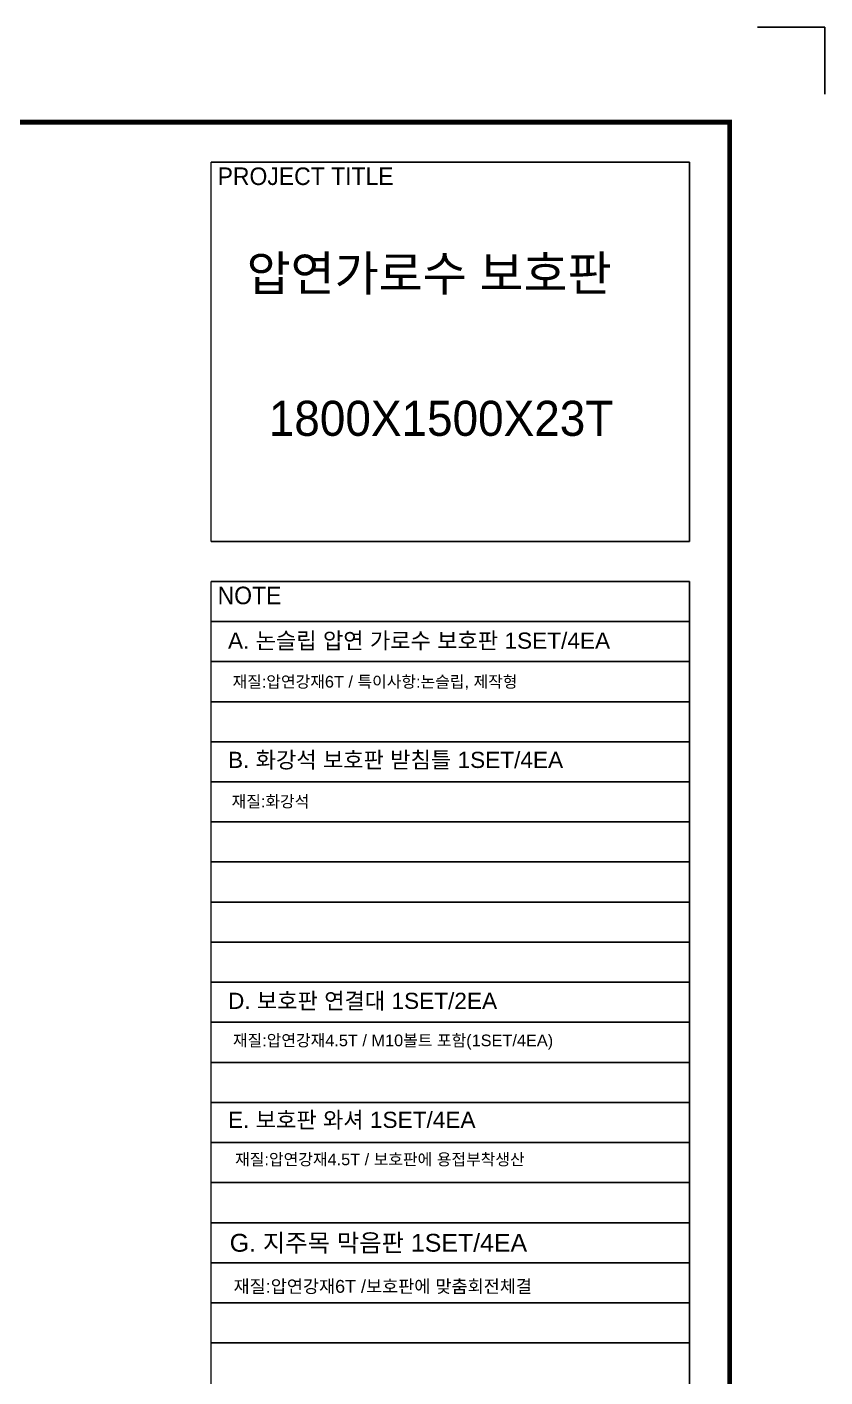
# Model space of a CAD drawing. Header units: millimetres. Extents: x 12320 to 18840, y -49763 to -45153.
# Drawn here: x 17540 to 18840, y -47354 to -45153 of the extents above; entities that cross this region are included whole.
import ezdxf

# ---------------------------------------------------------------- set-up
doc = ezdxf.new("R2010")
doc.units = ezdxf.units.MM
doc.layers.add('LAYOUT', color=7, linetype='Continuous')
doc.styles.add('H', font='')
doc.styles.get("Standard").update_dxf_attribs({"font": 'arial.ttf'})
doc.styles.get('H').set_extended_font_data('Dotum')

msp = doc.modelspace()

# ---------------------------------------------------------------- linework, layer by layer
for p, q in [((18730.4, -45152.6), (18840.2, -45152.6)), ((18840.2, -45152.6), (18840.2, -45262.3)), ((17840.1, -45373.1), (18619.6, -45373.1)), ((18619.6, -45991.3), (18619.6, -45373.1)), ((17840.1, -45991.3), (18619.6, -45991.3)), ((17840.1, -46056.7), (18619.6, -46056.7)), ((18619.6, -48724.7), (18619.6, -46056.7)), ((17840.1, -46122), (18619.6, -46122)), ((17840.1, -46187.3), (18619.6, -46187.3)), ((17840.1, -46252.7), (18619.6, -46252.7)), ((17840.1, -46318), (18619.6, -46318)), ((17840.1, -46383.4), (18619.6, -46383.4)), ((17840.1, -46448.7), (18619.6, -46448.7)), ((17840.1, -46514), (18619.6, -46514)), ((17840.1, -46579.4), (18619.6, -46579.4)), ((17840.1, -46644.7), (18619.6, -46644.7)), ((17840.1, -46710.1), (18619.6, -46710.1)), ((17840.1, -46775.4), (18619.6, -46775.4)), ((17840.1, -46840.7), (18619.6, -46840.7)), ((17840.1, -46906.1), (18619.6, -46906.1)), ((17840.1, -46971.4), (18619.6, -46971.4)), ((17840.1, -47036.8), (18619.6, -47036.8)), ((17840.1, -47102.1), (18619.6, -47102.1)), ((17840.1, -47167.4), (18619.6, -47167.4)), ((17840.1, -47232.8), (18619.6, -47232.8)), ((17840.1, -47298.1), (18619.6, -47298.1))]:
    msp.add_line(p, q)
at = {"color": 0, "lineweight": 20}
for p, q in [((17840.1, -45991.3), (17840.1, -45373.1)), ((17840.1, -48724.7), (17840.1, -46056.7))]:
    msp.add_line(p, q, dxfattribs=at)
at = {"layer": 'LAYOUT'}
for p, q in [((18685, -45307.8), (16764, -45307.8)), ((18685, -45739), (18685, -45307.8))]:
    msp.add_line(p, q, dxfattribs=at)
at = {"layer": 'LAYOUT', "const_width": 7.76}
msp.add_lwpolyline([(12475.7, -49607.7), (18685, -49607.7), (18685, -45307.8), (12475.7, -45307.8)], close=True, dxfattribs=at)

# ---------------------------------------------------------------- texts
at = {"style": 'H'}
for s, height, p in [('PROJECT TITLE', 28.586, (17850.5, -45410.2)), ('압연가로수 보호판', 57.17, (17897.7, -45582.8)), ('1800X1500X23T', 57.173, (17933.9, -45819.2)), ('NOTE', 28.59, (17850.5, -46093.7))]:
    msp.add_text(s, height=height, dxfattribs=at).set_placement(p)
for s, height, p in [('A. 논슬립 압연 가로수 보호판 1SET/4EA', 26.4, (17867.4, -46166.3)), ('재질:압연강재6T / 특이사항:논슬립, 제작형', 19.008, (17874.8, -46229.6)), ('B. 화강석 보호판 받침틀 1SET/4EA', 26.4, (17867.4, -46360.7)), ('재질:화강석', 19.01, (17873.3, -46424.8)), ('D. 보호판 연결대 1SET/2EA', 26.4, (17867.4, -46753.6)), ('재질:압연강재4.5T / M10볼트 포함(1SET/4EA)', 19.008, (17875.4, -46814.4)), ('E. 보호판 와셔 1SET/4EA', 26.4, (17867.4, -46947.6)), ('재질:압연강재4.5T / 보호판에 용접부착생산', 19.008, (17879.1, -47008.4)), ('G. 지주목 막음판 1SET/4EA', 29.04, (17870.2, -47149.4)), ('재질:압연강재6T /보호판에 맞춤회전체결', 20.909, (17876.4, -47216.4))]:
    msp.add_text(s, height=height).set_placement(p)

doc.saveas('drawing.dxf')
